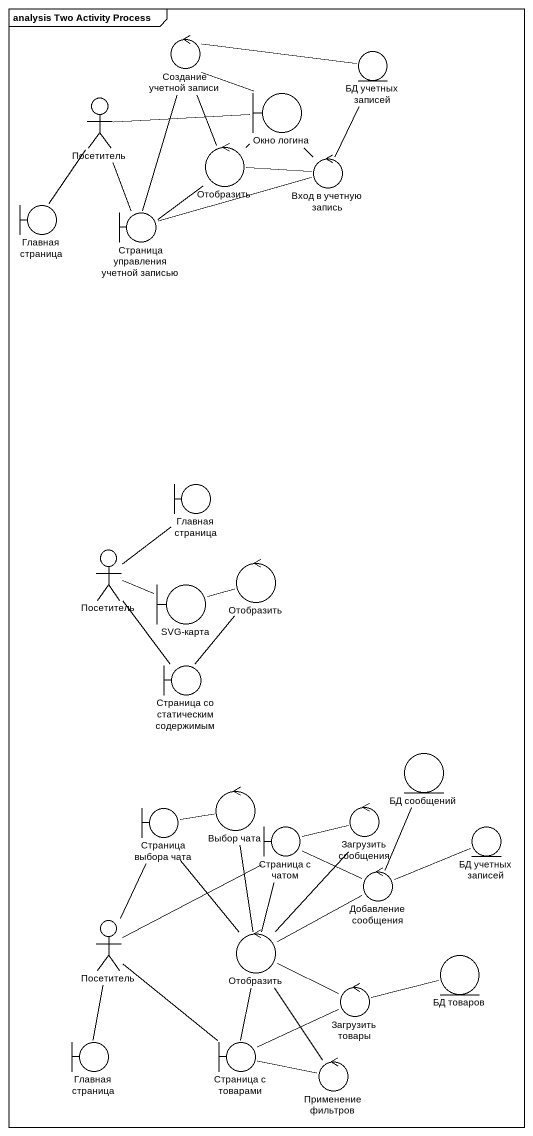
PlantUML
@startuml
mainframe analysis Two Activity Process
control "Создание учетной записи" as Создание_учетной_записи
entity "БД учетных записей" as БД_учетных_записей
actor Посетитель
boundary "Окно логина" as Окно_логина
control Отобразить
control "Вход в учетную запись" as Вход_в_учетную_запись
boundary "Главная страница" as Главная_страница
boundary "Страница управления учетной записью" as Страница_управления_учетной
boundary "Главная страница" as Главная_страница_2
actor "Посетитель" as Посетитель_2
boundary "SVG-карта" as SVG_карта
control "Отобразить" as Отобразить_2
boundary "Страница со статическим содержимым" as Страница_со_статическим
entity "БД сообщений" as БД_сообщений
control "Выбор чата" as Выбор_чата
boundary "Страница выбора чата" as Страница_выбора_чата
boundary "Страница с чатом" as Страница_с_чатом
control "Загрузить сообщения" as Загрузить_сообщения
entity "БД учетных записей" as БД_учетных_записей_2
control "Добавление сообщения" as Добавление_сообщения
actor "Посетитель" as Посетитель_3
control "Отобразить" as Отобразить_3
entity "БД товаров" as БД_товаров
control "Загрузить товары" as Загрузить_товары
boundary "Главная страница" as Главная_страница_3
boundary "Страница с товарами" as Страница_с_товарами
control "Применение фильтров" as Применение_фильтров
Создание_учетной_записи -right- БД_учетных_записей
Создание_учетной_записи -- Отобразить
Создание_учетной_записи -- Страница_управления_учетной
Посетитель -right- Окно_логина
Посетитель -- Главная_страница
Посетитель -- Страница_управления_учетной
Окно_логина -left- Создание_учетной_записи
Окно_логина -- Вход_в_учетную_запись
Отобразить -up- Окно_логина
Вход_в_учетную_запись -up- БД_учетных_записей
Вход_в_учетную_запись -left- Отобразить
Вход_в_учетную_запись -left- Страница_управления_учетной
Страница_управления_учетной -up- Отобразить
Посетитель_2 -up- Главная_страница_2
Посетитель_2 -right- SVG_карта
Посетитель_2 -- Страница_со_статическим
SVG_карта -right- Отобразить_2
Страница_со_статическим -up- Отобразить_2
Выбор_чата -- Отобразить_3
Страница_выбора_чата -right- Выбор_чата
Страница_выбора_чата -- Отобразить_3
Страница_с_чатом -right- Загрузить_сообщения
Страница_с_чатом -right- Добавление_сообщения
Загрузить_сообщения -- Отобразить_3
Добавление_сообщения -up- БД_сообщений
Добавление_сообщения -right- БД_учетных_записей_2
Посетитель_3 -up- Страница_выбора_чата
Посетитель_3 -up- Страница_с_чатом
Посетитель_3 -- Главная_страница_3
Посетитель_3 -- Страница_с_товарами
Отобразить_3 -up- Страница_с_чатом
Отобразить_3 -right- Добавление_сообщения
Отобразить_3 -- Страница_с_товарами
Загрузить_товары -left- Отобразить_3
Загрузить_товары -right- БД_товаров
Страница_с_товарами -right- Загрузить_товары
Страница_с_товарами -right- Применение_фильтров
Применение_фильтров -up- Отобразить_3
@enduml
